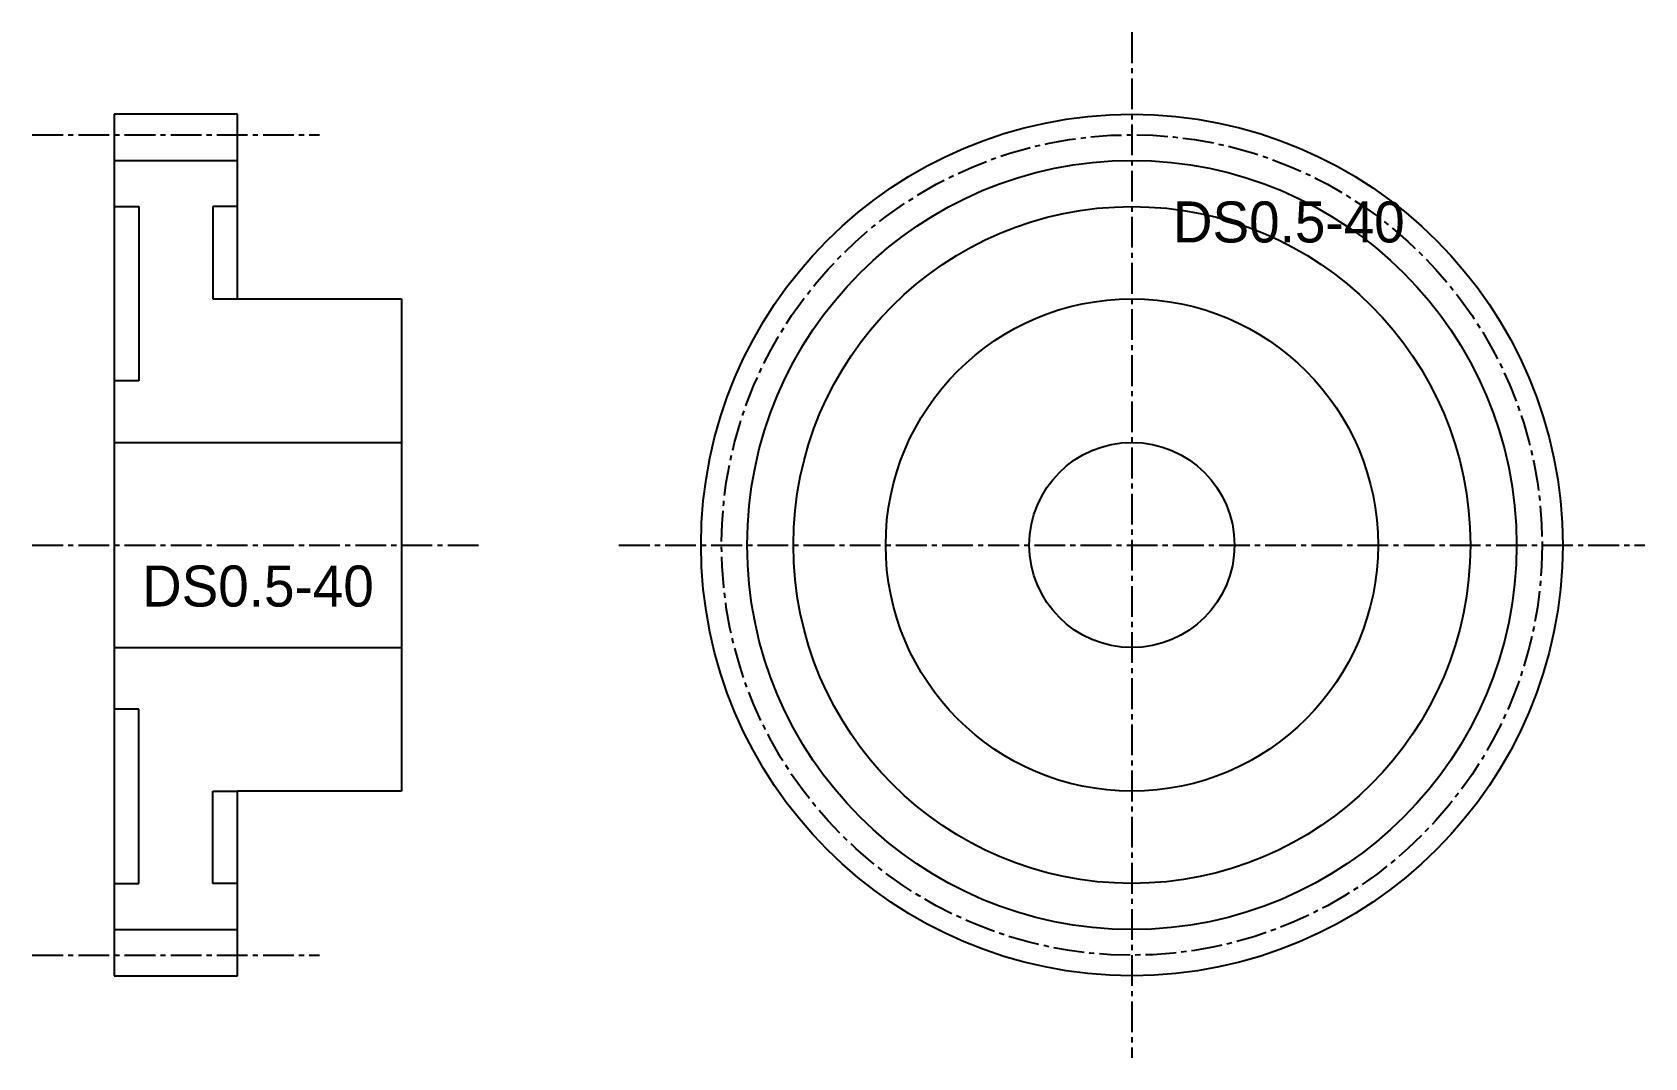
# Model space of a CAD drawing. Extents: x -9 to 30.3, y -12.5 to 12.5.
import ezdxf
from ezdxf.enums import TextEntityAlignment as Align

# ---------------------------------------------------------------- set-up
doc = ezdxf.new("R2010")
doc.units = 0
doc.header["$MEASUREMENT"] = 0
doc.linetypes.add('CENTER2', pattern=[1.125, 0.75, -0.125, 0.125, -0.125])
doc.layers.get('0').update_dxf_attribs({"linetype": 'CONTINUOUS'})

msp = doc.modelspace()

# ---------------------------------------------------------------- linework, layer by layer
at = {"color": 1, "linetype": 'CENTER2'}
for p, q in [((17.8, 12.5), (17.8, -12.5)), ((-9, 10), (-2, 10)), ((-9, 0), (2, 0)), ((5.3, 0), (30.3, 0)), ((-9, -10), (-2, -10))]:
    msp.add_line(p, q, dxfattribs=at)
for p, q in [((-4, 10.5), (-7, 10.5)), ((-7, 10.5), (-7, -10.5)), ((-4, 6), (-4, 10.5)), ((-7, 9.375), (-4, 9.375)), ((-7, 8.25), (-6.4, 8.25)), ((-6.4, 8.25), (-6.4, 4)), ((-4.6, 8.25), (-4.6, 6)), ((-4, 8.25), (-4.6, 8.25)), ((-4.6, 6), (-4, 6)), ((-4, 6), (0, 6)), ((0, 6), (0, -6)), ((-6.4, 4), (-7, 4)), ((-7, 2.5), (0, 2.5)), ((-7, -2.5), (0, -2.5)), ((-6.4, -4), (-7, -4)), ((-6.4, -8.25), (-6.4, -4)), ((-4.6, -8.25), (-4.6, -6)), ((-4.6, -6), (-4, -6)), ((0, -6), (-4, -6)), ((-4, -10.5), (-4, -6)), ((-7, -8.25), (-6.4, -8.25)), ((-4, -8.25), (-4.6, -8.25)), ((-7, -9.375), (-4, -9.375)), ((-7, -10.5), (-4, -10.5))]:
    msp.add_line(p, q)
for radius in [10.5, 9.375, 8.25, 6, 2.5]:
    msp.add_circle((17.8, 0), radius)
msp.add_circle((17.8, 0), 10, dxfattribs=at)

# ---------------------------------------------------------------- texts
msp.add_text('DS0.5-40', height=1).set_placement((18.8, 7.375))
msp.add_text('DS0.5-40', height=1).set_placement((-3.5, -1.5), align=Align.CENTER)

doc.saveas('drawing.dxf')
